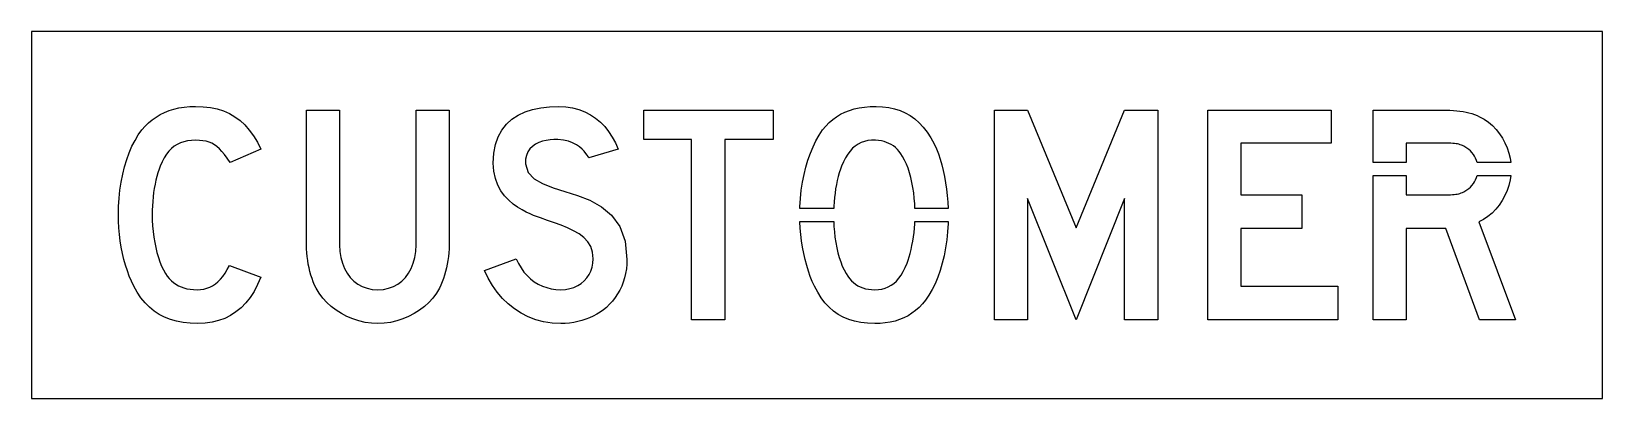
# Model space of a CAD drawing. Extents: x 0 to 60, y 0 to 14.
import ezdxf

# ---------------------------------------------------------------- set-up
doc = ezdxf.new("R2010")
doc.units = 0
doc.layers.add('CUT', color=7, linetype='Continuous')
doc.layers.add('OUTSIDE', color=1, linetype='Continuous')

msp = doc.modelspace()

# ---------------------------------------------------------------- linework, layer by layer
at = {"layer": 'CUT'}
for points in [[(8.004, 3.4616), (7.8104, 3.3016), (7.604, 3.1664), (7.3824, 3.056), (7.1464, 2.9704), (6.8968, 2.9088), (6.6312, 2.872), (6.3512, 2.86), (6.0648, 2.8688), (5.796, 2.8976), (5.5432, 2.9448), (5.3064, 3.0128), (5.0848, 3.1), (4.8776, 3.2072), (4.684, 3.3352), (4.5048, 3.4832), (4.3376, 3.6528), (4.1832, 3.844), (4.0408, 4.0568), (3.9088, 4.2912), (3.8208, 4.4728), (3.7384, 4.6664), (3.6632, 4.8704), (3.5944, 5.0848), (3.532, 5.3072), (3.4776, 5.5368), (3.4304, 5.7736), (3.3912, 6.0152), (3.36, 6.2608), (3.3376, 6.5104), (3.324, 6.7616), (3.3192, 7.0144), (3.3264, 7.3296), (3.3472, 7.6432), (3.3808, 7.9528), (3.428, 8.2568), (3.4872, 8.552), (3.5584, 8.8384), (3.6408, 9.1128), (3.7352, 9.3744), (3.8408, 9.6192), (3.956, 9.8472), (4.0824, 10.0552), (4.2176, 10.2424), (4.3416, 10.384), (4.4728, 10.5136), (4.6128, 10.6312), (4.7616, 10.7368), (4.9184, 10.8304), (5.0848, 10.912), (5.2592, 10.9816), (5.4424, 11.0384), (5.6352, 11.0832), (5.836, 11.1144), (6.0472, 11.1336), (6.2672, 11.14), (6.5592, 11.1296), (6.8344, 11.0976), (7.0912, 11.044), (7.3328, 10.968), (7.5584, 10.8688), (7.7688, 10.7472), (7.9656, 10.6024), (8.1488, 10.4336), (8.3192, 10.24), (8.4784, 10.0224), (8.6272, 9.78), (8.7648, 9.512), (7.5864, 9.0072), (7.4776, 9.1648), (7.3752, 9.3032), (7.2776, 9.4232), (7.1816, 9.5248), (7.0864, 9.6104), (6.9896, 9.6808), (6.8896, 9.7368), (6.784, 9.7808), (6.6704, 9.812), (6.548, 9.8336), (6.4144, 9.8456), (6.2672, 9.8488), (6.1104, 9.8432), (5.9624, 9.8248), (5.8232, 9.7944), (5.6928, 9.7504), (5.5704, 9.6928), (5.4568, 9.6208), (5.3496, 9.5344), (5.2504, 9.4336), (5.1576, 9.316), (5.072, 9.1832), (4.9928, 9.0336), (4.9192, 8.8664), (4.872, 8.7432), (4.8288, 8.6104), (4.7888, 8.4704), (4.752, 8.324), (4.72, 8.1712), (4.6912, 8.0144), (4.6672, 7.8528), (4.6472, 7.688), (4.6312, 7.5208), (4.62, 7.352), (4.6128, 7.1832), (4.6104, 7.0144), (4.6152, 6.7968), (4.6264, 6.5808), (4.6464, 6.3672), (4.6728, 6.1576), (4.7072, 5.9528), (4.748, 5.7544), (4.7944, 5.564), (4.848, 5.3816), (4.9072, 5.2104), (4.9712, 5.0496), (5.0416, 4.9024), (5.116, 4.7688), (5.188, 4.668), (5.264, 4.5768), (5.344, 4.4944), (5.4288, 4.4208), (5.5192, 4.3568), (5.6144, 4.3016), (5.7152, 4.2552), (5.8232, 4.2176), (5.9368, 4.188), (6.0584, 4.1672), (6.1864, 4.1552), (6.3232, 4.1512), (6.4536, 4.1568), (6.5784, 4.1744), (6.6976, 4.2048), (6.812, 4.2472), (6.9208, 4.3032), (7.0248, 4.372), (7.124, 4.4544), (7.2192, 4.5504), (7.3096, 4.66), (7.3968, 4.7848), (7.4792, 4.9232), (7.5584, 5.0768), (8.7648, 4.628), (8.6392, 4.3456), (8.5008, 4.088), (8.3488, 3.8544), (8.1832, 3.6456)], [(15.9064, 5.2656), (15.8824, 5.1224), (15.8528, 4.9824), (15.8192, 4.8456), (15.7808, 4.7112), (15.7384, 4.58), (15.6912, 4.4528), (15.6408, 4.328), (15.5864, 4.2072), (15.4704, 4.0152), (15.3336, 3.8344), (15.1784, 3.6648), (15.0064, 3.508), (14.8184, 3.3656), (14.6176, 3.2384), (14.4056, 3.128), (14.1824, 3.0344), (13.952, 2.96), (13.7152, 2.9048), (13.4728, 2.8712), (13.228, 2.86), (12.984, 2.8712), (12.7416, 2.9048), (12.5048, 2.96), (12.2744, 3.0344), (12.0512, 3.128), (11.8392, 3.2384), (11.6384, 3.3656), (11.4504, 3.508), (11.2784, 3.6648), (11.1232, 3.8344), (10.9864, 4.0152), (10.8704, 4.2072), (10.816, 4.328), (10.7656, 4.4528), (10.7184, 4.58), (10.676, 4.7112), (10.6376, 4.8456), (10.604, 4.9824), (10.5744, 5.1224), (10.5504, 5.2656), (10.5312, 5.4112), (10.5168, 5.5592), (10.5088, 5.7096), (10.5056, 5.8632), (10.5056, 11), (11.7688, 11), (11.7688, 5.8632), (11.7808, 5.6112), (11.8168, 5.376), (11.8744, 5.1576), (11.9536, 4.9576), (12.0536, 4.7776), (12.172, 4.6176), (12.3096, 4.4792), (12.4632, 4.364), (12.6336, 4.272), (12.8184, 4.2056), (13.0168, 4.1648), (13.228, 4.1512), (13.44, 4.1648), (13.6384, 4.2056), (13.8232, 4.272), (13.9936, 4.364), (14.1472, 4.4792), (14.2848, 4.6176), (14.4032, 4.7776), (14.5032, 4.9576), (14.5824, 5.1576), (14.64, 5.376), (14.676, 5.6112), (14.688, 5.8632), (14.688, 11), (15.9512, 11), (15.9512, 5.8632), (15.948, 5.7096), (15.94, 5.5592), (15.9256, 5.4112)], [(22.6024, 4.4416), (22.5408, 4.284), (22.4688, 4.1328), (22.3864, 3.988), (22.2944, 3.8488), (22.192, 3.7176), (22.08, 3.5936), (21.9584, 3.4768), (21.8424, 3.3824), (21.72, 3.2952), (21.5912, 3.2152), (21.4568, 3.1424), (21.3176, 3.0776), (21.172, 3.0208), (21.0224, 2.9728), (20.8688, 2.9328), (20.7112, 2.9008), (20.5496, 2.8784), (20.3848, 2.864), (20.2176, 2.86), (19.8816, 2.876), (19.5608, 2.9256), (19.2568, 3.0056), (18.968, 3.1152), (18.6968, 3.2528), (18.4424, 3.4176), (18.2056, 3.6072), (17.9872, 3.82), (17.7864, 4.056), (17.6048, 4.312), (17.4416, 4.5872), (17.2984, 4.8808), (18.5056, 5.3296), (18.5952, 5.1472), (18.6968, 4.9792), (18.8088, 4.8256), (18.9312, 4.6872), (19.0624, 4.564), (19.204, 4.456), (19.3536, 4.364), (19.512, 4.288), (19.6776, 4.2288), (19.8512, 4.1856), (20.0312, 4.16), (20.2176, 4.1512), (20.3952, 4.1616), (20.5624, 4.1912), (20.7184, 4.24), (20.8624, 4.3072), (20.9928, 4.3896), (21.1088, 4.488), (21.2104, 4.6), (21.2952, 4.7248), (21.3624, 4.8616), (21.412, 5.0088), (21.4424, 5.1648), (21.4528, 5.3296), (21.428, 5.5784), (21.3568, 5.7936), (21.244, 5.9792), (21.0944, 6.14), (20.9136, 6.2784), (20.7056, 6.4), (20.476, 6.508), (20.2304, 6.6064), (19.9728, 6.6992), (19.708, 6.7912), (19.4424, 6.8856), (19.1792, 6.9856), (19.0488, 7.0416), (18.8992, 7.1104), (18.7368, 7.1944), (18.5672, 7.2968), (18.3952, 7.4184), (18.2288, 7.5616), (18.0712, 7.728), (17.9296, 7.9192), (17.8096, 8.1384), (17.7168, 8.3872), (17.6568, 8.6664), (17.6352, 8.9792), (17.6576, 9.352), (17.7208, 9.6848), (17.8248, 9.98), (17.9648, 10.2376), (18.14, 10.4608), (18.348, 10.6488), (18.5848, 10.8048), (18.8496, 10.9296), (19.1392, 11.024), (19.4512, 11.0896), (19.784, 11.128), (20.1336, 11.14), (20.4064, 11.1272), (20.6648, 11.088), (20.9072, 11.024), (21.1352, 10.9368), (21.3472, 10.8264), (21.544, 10.6944), (21.7264, 10.5424), (21.8928, 10.3712), (22.044, 10.1808), (22.1808, 9.9744), (22.3016, 9.7504), (22.4072, 9.512), (21.2848, 9.1752), (21.2784, 9.1888), (21.2592, 9.2256), (21.2264, 9.2808), (21.1784, 9.3512), (21.1136, 9.4312), (21.032, 9.516), (20.9312, 9.6016), (20.8104, 9.6824), (20.6688, 9.756), (20.5048, 9.8152), (20.3176, 9.8576), (20.1056, 9.8768), (19.956, 9.8792), (19.8056, 9.8688), (19.656, 9.8472), (19.5112, 9.812), (19.3736, 9.7624), (19.2456, 9.6984), (19.132, 9.6184), (19.0344, 9.5216), (18.9568, 9.4072), (18.9016, 9.2752), (18.872, 9.1232), (18.8704, 8.9512), (18.9704, 8.6264), (19.1968, 8.3824), (19.5232, 8.1952), (19.9248, 8.0424), (20.3752, 7.9008), (20.8496, 7.7472), (21.3208, 7.56), (21.7648, 7.3144), (22.1544, 6.9888), (22.4648, 6.56), (22.6704, 6.0056), (22.744, 5.3016), (22.7384, 5.1208), (22.7208, 4.944), (22.6928, 4.772), (22.6528, 4.604)], [(25.2136, 9.8768), (23.3896, 9.8768), (23.3896, 11), (28.3296, 11), (28.3296, 9.8768), (26.4768, 9.8768), (26.4768, 3), (25.2136, 3)], [(33.6248, 8.2456), (33.5808, 8.4328), (33.5312, 8.612), (33.4752, 8.7824), (33.4128, 8.9424), (33.3448, 9.0928), (33.2704, 9.2312), (33.2056, 9.332), (33.1384, 9.4216), (33.0688, 9.5016), (32.9944, 9.5728), (32.9168, 9.6344), (32.8352, 9.688), (32.7488, 9.7328), (32.6568, 9.7704), (32.56, 9.8), (32.4568, 9.8232), (32.3472, 9.8392), (32.2312, 9.8488), (32.0816, 9.8488), (31.9408, 9.8352), (31.8088, 9.8064), (31.6848, 9.7632), (31.5688, 9.7048), (31.46, 9.6312), (31.3576, 9.5432), (31.2624, 9.4392), (31.1736, 9.32), (31.0904, 9.1848), (31.0128, 9.0336), (30.94, 8.8664), (30.8928, 8.7424), (30.8496, 8.6088), (30.8096, 8.4664), (30.7728, 8.3168), (30.7408, 8.1608), (30.712, 8), (30.688, 7.8352), (30.668, 7.6672), (30.652, 7.4968), (30.6408, 7.3264), (30.6376, 7.251), (29.3458, 7.251), (29.3472, 7.3128), (29.368, 7.6328), (29.4016, 7.9448), (29.4472, 8.248), (29.5056, 8.5416), (29.5752, 8.8248), (29.656, 9.096), (29.748, 9.3544), (29.8496, 9.5992), (29.9608, 9.8296), (30.0816, 10.044), (30.2104, 10.2424), (30.3336, 10.3896), (30.464, 10.5232), (30.6016, 10.6432), (30.748, 10.7496), (30.9032, 10.8424), (31.0664, 10.9232), (31.24, 10.9904), (31.4224, 11.0448), (31.616, 11.0872), (31.8192, 11.1168), (32.0336, 11.1344), (32.26, 11.14), (32.5056, 11.1312), (32.74, 11.1024), (32.9616, 11.0552), (33.1712, 10.9872), (33.3704, 10.9), (33.5576, 10.7928), (33.7352, 10.6648), (33.9024, 10.5168), (34.06, 10.3472), (34.208, 10.156), (34.3464, 9.9432), (34.4776, 9.7088), (34.5584, 9.5272), (34.6336, 9.3336), (34.7024, 9.1296), (34.7648, 8.9152), (34.8208, 8.6928), (34.8704, 8.4632), (34.912, 8.2264), (34.9472, 7.9848), (34.9744, 7.7392), (34.9944, 7.4896), (35.0058, 7.251), (33.742, 7.251), (33.7336, 7.4272), (33.716, 7.6408), (33.692, 7.8488), (33.6616, 8.0504)], [(38.0424, 7.6312), (38.0424, 3), (36.7792, 3), (36.7792, 11), (38.0424, 11), (39.8952, 6.5088), (41.748, 11), (43.0104, 11), (43.0104, 3), (41.748, 3), (41.748, 7.6312), (39.8952, 3)], [(49.6352, 9.7368), (46.1824, 9.7368), (46.1824, 7.772), (48.512, 7.772), (48.512, 6.4808), (46.1824, 6.4808), (46.1824, 4.2912), (49.888, 4.2912), (49.888, 3), (44.9192, 3), (44.9192, 11), (49.6352, 11)], [(55.012, 9.3784), (54.9528, 9.4416), (54.8888, 9.4992), (54.8184, 9.5512), (54.744, 9.5968), (54.696, 9.6232), (54.6512, 9.6456), (54.6064, 9.6656), (54.5608, 9.6824), (54.5136, 9.6968), (54.4632, 9.7088), (54.408, 9.7184), (54.3472, 9.7256), (54.2784, 9.7304), (54.2008, 9.7344), (54.1128, 9.736), (54.0144, 9.7368), (52.4984, 9.7368), (52.4984, 9.0054), (51.2352, 9.0054), (51.2352, 11), (53.8736, 11), (54.024, 10.9984), (54.1672, 10.9952), (54.3024, 10.988), (54.432, 10.9784), (54.5552, 10.9648), (54.6736, 10.9472), (54.7872, 10.9256), (54.8968, 10.9), (55.0024, 10.8696), (55.1056, 10.8344), (55.2064, 10.7936), (55.3056, 10.7472), (55.4768, 10.6528), (55.6384, 10.5392), (55.7904, 10.408), (55.9304, 10.2616), (56.0576, 10.1016), (56.172, 9.9296), (56.2712, 9.748), (56.3552, 9.5584), (56.4224, 9.3616), (56.472, 9.1616), (56.4954, 9.0054), (55.2131, 9.0054), (55.1872, 9.0848), (55.1528, 9.1632), (55.112, 9.2384), (55.0656, 9.3104)], [(52.4984, 8.5034), (52.4984, 7.772), (54.0144, 7.772), (54.1072, 7.7728), (54.1912, 7.7744), (54.2664, 7.7784), (54.3344, 7.7832), (54.396, 7.7904), (54.4528, 7.8), (54.5056, 7.812), (54.5544, 7.8256), (54.6024, 7.8432), (54.6488, 7.8632), (54.696, 7.8856), (54.744, 7.912), (54.8184, 7.9576), (54.8888, 8.0096), (54.9528, 8.0672), (55.012, 8.1304), (55.0656, 8.1984), (55.112, 8.2704), (55.1528, 8.3456), (55.1872, 8.424), (55.2134, 8.5034), (56.4963, 8.5034), (56.4712, 8.336), (56.4224, 8.1304), (56.3544, 7.9312), (56.2696, 7.7384), (56.1688, 7.5544), (56.052, 7.3808), (55.9216, 7.22), (55.7784, 7.0728), (55.6224, 6.9416), (55.4552, 6.828), (55.2776, 6.7336), (56.6808, 3), (55.3056, 3), (54.0144, 6.4808), (52.4984, 6.4808), (52.4984, 3), (51.2352, 3), (51.2352, 8.5034)], [(34.7064, 4.8872), (34.6152, 4.6256), (34.5128, 4.3808), (34.4, 4.1528), (34.2752, 3.9448), (34.14, 3.7576), (34.024, 3.6104), (33.8992, 3.4768), (33.7664, 3.3568), (33.6256, 3.2504), (33.4768, 3.1576), (33.3192, 3.0768), (33.1536, 3.0096), (32.98, 2.9552), (32.7984, 2.9128), (32.608, 2.8832), (32.4096, 2.8656), (32.2032, 2.86), (31.9312, 2.8688), (31.676, 2.8976), (31.4376, 2.9448), (31.2136, 3.0128), (31.0048, 3.1), (30.8104, 3.2072), (30.6296, 3.3352), (30.4608, 3.4832), (30.3048, 3.6528), (30.16, 3.844), (30.0256, 4.0568), (29.9016, 4.2912), (29.82, 4.4672), (29.7432, 4.6584), (29.672, 4.8624), (29.6064, 5.0768), (29.5472, 5.3016), (29.4944, 5.5336), (29.4496, 5.7712), (29.4112, 6.0128), (29.3808, 6.2568), (29.3584, 6.5016), (29.3448, 6.7456), (29.3447, 6.749), (30.6365, 6.749), (30.6456, 6.564), (30.6624, 6.3552), (30.6864, 6.1488), (30.7176, 5.9472), (30.7544, 5.7512), (30.7976, 5.5616), (30.848, 5.3808), (30.904, 5.2096), (30.9664, 5.0496), (31.0344, 4.9024), (31.1088, 4.7688), (31.1736, 4.668), (31.2424, 4.5768), (31.3152, 4.4944), (31.3928, 4.4208), (31.4744, 4.3568), (31.5616, 4.3016), (31.6536, 4.2552), (31.7512, 4.2176), (31.8552, 4.188), (31.9648, 4.1672), (32.0808, 4.1552), (32.2032, 4.1512), (32.3464, 4.1576), (32.48, 4.1768), (32.6056, 4.2104), (32.7232, 4.2568), (32.8336, 4.3176), (32.9368, 4.3928), (33.0336, 4.4824), (33.1248, 4.5872), (33.2104, 4.7072), (33.2904, 4.8432), (33.3664, 4.9944), (33.4384, 5.1616), (33.48, 5.2736), (33.52, 5.4), (33.5576, 5.5376), (33.5936, 5.684), (33.6264, 5.8392), (33.656, 6), (33.6824, 6.1648), (33.7048, 6.332), (33.7232, 6.4992), (33.736, 6.6656), (33.7405, 6.749), (35.0056, 6.749), (35.004, 6.6704), (34.9848, 6.3568), (34.9536, 6.0472), (34.9096, 5.7432), (34.8536, 5.448), (34.7856, 5.1616)]]:
    msp.add_lwpolyline(points, close=True, dxfattribs=at)
at = {"layer": 'OUTSIDE'}
msp.add_lwpolyline([(0, 0), (60, 0), (60, 14), (0, 14)], close=True, dxfattribs=at)

doc.saveas('drawing.dxf')
